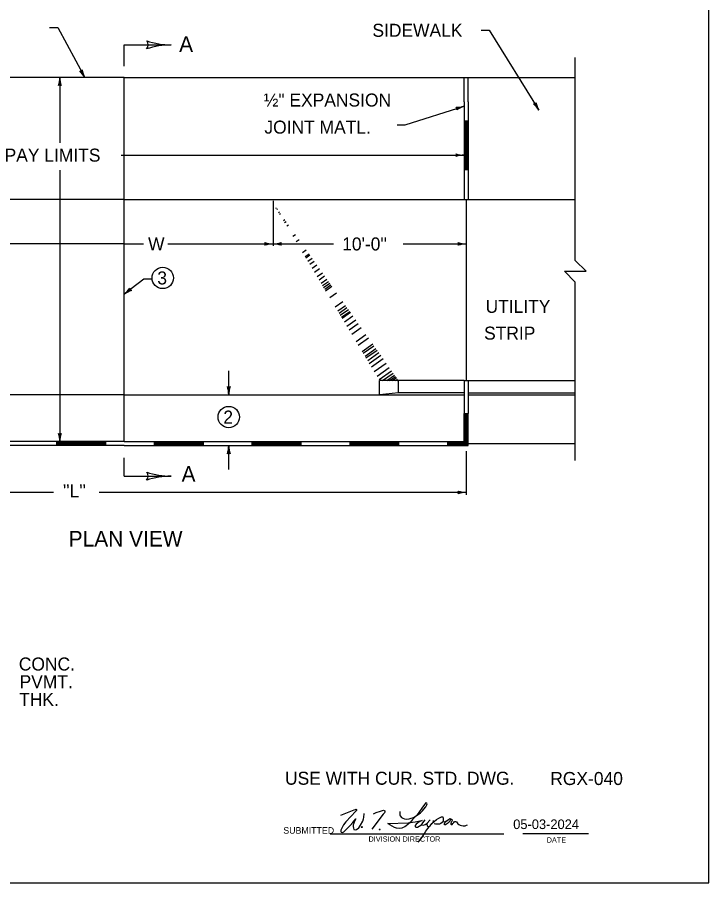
# Model space of a CAD drawing. Extents: x 39.9 to 72.9, y 2.3 to 22.3.
# Drawn here: x 62.47 to 72.88, y 2.32 to 15.35 of the extents above; entities that cross this region are included whole.
import ezdxf

# ---------------------------------------------------------------- set-up
doc = ezdxf.new("R2010")
doc.units = 0
for name, color, linetype in [('BR 2020 Reprint', 7, 'Continuous'), ('Level 1', 7, 'Continuous'), ('Level 2', 7, 'Continuous'), ('RW 2024 Reprint', 7, 'Continuous'), ('SB_STD_SEPIA', 7, 'Continuous'), ('z - Construction', 7, 'Continuous')]:
    doc.layers.add(name, color=color, linetype=linetype)

msp = doc.modelspace()

# ---------------------------------------------------------------- linework, layer by layer
at = {"layer": 'Level 1'}
for p, q in [((62.961, 15.199), (63.083, 15.199)), ((63.083, 15.199), (63.49, 14.447)), ((69.453, 15.16), (69.575, 15.16)), ((69.575, 15.16), (70.322, 13.955)), ((64.083, 14.937), (64.788, 14.937)), ((64.083, 14.618), (64.083, 14.937)), ((70.869, 11.937), (70.869, 14.749)), ((64.083, 14.447), (58.571, 14.447)), ((63.113, 14.447), (63.113, 13.461)), ((64.083, 14.447), (70.869, 14.447)), ((64.083, 8.965), (64.083, 14.447)), ((69.197, 14.08), (69.197, 14.447)), ((69.259, 14.08), (69.259, 14.447)), ((69.197, 14.08), (69.197, 12.61)), ((69.259, 14.08), (69.259, 12.61)), ((68.311, 13.737), (69.197, 14.015)), ((68.188, 13.737), (68.311, 13.737)), ((69.197, 13.797), (69.259, 13.797)), ((69.211, 13.797), (69.211, 13.062)), ((69.22, 13.797), (69.22, 13.062)), ((69.228, 13.797), (69.228, 13.062)), ((69.237, 13.797), (69.237, 13.062)), ((69.249, 13.797), (69.249, 13.062)), ((64.038, 13.278), (69.197, 13.278)), ((63.113, 13.05), (63.113, 8.965)), ((69.197, 13.062), (69.259, 13.062)), ((64.083, 12.61), (58.571, 12.61)), ((64.083, 12.61), (66.472, 12.61)), ((66.472, 12.61), (69.197, 12.61)), ((69.197, 12.61), (70.869, 12.61)), ((69.228, 12.61), (69.228, 9.884)), ((64.379, 11.411), (64.083, 11.183)), ((64.502, 11.411), (64.379, 11.411)), ((70.869, 8.68), (70.869, 11.12)), ((65.656, 9.67), (65.656, 10.028)), ((69.197, 9.884), (70.869, 9.884)), ((69.197, 9.884), (69.197, 9.387)), ((69.259, 9.884), (69.259, 9.387)), ((64.083, 9.67), (58.969, 9.67)), ((64.083, 9.67), (69.197, 9.67)), ((69.259, 9.7), (70.869, 9.7)), ((69.259, 9.67), (70.869, 9.67)), ((69.197, 9.387), (69.259, 9.387)), ((69.197, 8.965), (69.197, 9.387)), ((69.207, 8.955), (69.207, 9.387)), ((69.211, 8.951), (69.211, 9.387)), ((69.219, 8.904), (69.219, 9.387)), ((69.222, 8.904), (69.222, 9.387)), ((69.228, 8.904), (69.228, 9.387)), ((69.235, 8.904), (69.235, 9.387)), ((69.243, 8.904), (69.243, 9.387)), ((69.246, 8.904), (69.246, 9.387)), ((69.255, 8.904), (69.255, 9.387)), ((69.259, 8.904), (69.259, 9.387)), ((64.083, 8.904), (58.907, 8.904)), ((64.083, 8.965), (58.969, 8.965)), ((63.065, 8.965), (63.065, 8.904)), ((63.8, 8.952), (63.065, 8.952)), ((63.8, 8.943), (63.065, 8.943)), ((63.8, 8.935), (63.065, 8.935)), ((63.8, 8.926), (63.065, 8.926)), ((63.8, 8.914), (63.065, 8.914)), ((63.8, 8.965), (63.8, 8.904)), ((64.083, 8.965), (69.197, 8.965)), ((64.083, 8.904), (69.259, 8.904)), ((64.535, 8.965), (64.535, 8.904)), ((64.535, 8.954), (65.27, 8.954)), ((64.535, 8.947), (65.27, 8.947)), ((64.535, 8.935), (65.27, 8.935)), ((64.535, 8.927), (65.27, 8.927)), ((64.535, 8.919), (65.27, 8.919)), ((64.535, 8.911), (65.27, 8.911)), ((65.27, 8.965), (65.27, 8.904)), ((65.656, 8.546), (65.656, 8.904)), ((66.005, 8.965), (66.005, 8.904)), ((66.005, 8.954), (66.74, 8.954)), ((66.005, 8.947), (66.74, 8.947)), ((66.005, 8.935), (66.74, 8.935)), ((66.005, 8.925), (66.74, 8.925)), ((66.005, 8.913), (66.74, 8.913)), ((66.74, 8.965), (66.74, 8.904)), ((67.475, 8.965), (67.475, 8.904)), ((67.475, 8.954), (68.21, 8.954)), ((67.475, 8.943), (68.21, 8.943)), ((67.475, 8.935), (68.21, 8.935)), ((67.475, 8.925), (68.21, 8.925)), ((67.475, 8.919), (68.21, 8.919)), ((67.475, 8.911), (68.21, 8.911)), ((68.21, 8.965), (68.21, 8.904)), ((68.945, 8.965), (68.945, 8.904)), ((68.945, 8.962), (69.254, 8.962)), ((68.945, 8.959), (69.255, 8.959)), ((68.945, 8.955), (69.252, 8.955)), ((68.945, 8.951), (69.254, 8.951)), ((68.945, 8.946), (69.255, 8.946)), ((68.945, 8.941), (69.251, 8.941)), ((68.945, 8.935), (69.25, 8.935)), ((68.945, 8.93), (69.251, 8.93)), ((68.945, 8.925), (69.25, 8.925)), ((68.945, 8.92), (69.255, 8.92)), ((68.945, 8.917), (69.254, 8.917)), ((68.945, 8.913), (69.25, 8.913)), ((68.945, 8.909), (69.255, 8.909)), ((68.945, 8.906), (69.256, 8.906)), ((69.215, 8.904), (69.215, 8.946)), ((69.259, 8.935), (70.869, 8.935)), ((69.228, 8.823), (69.228, 8.165)), ((64.083, 8.445), (64.083, 8.718)), ((64.083, 8.445), (64.788, 8.445)), ((63.019, 8.2), (58.938, 8.2)), ((69.228, 8.2), (63.708, 8.2))]:
    msp.add_line(p, q, dxfattribs=at)
msp.add_lwpolyline([(70.869, 11.12), (70.869, 11.365), (70.705, 11.529), (71.032, 11.529), (70.869, 11.692), (70.869, 11.937)], dxfattribs=at)
for centre in [(64.663, 11.429), (65.656, 9.334)]:
    msp.add_circle(centre, 0.161, dxfattribs=at)
for centre, radius, start, end in [((64.351, 14.937), 0.0919, 318.7746, 40.8913), ((64.788, 16.086), 1.148, 251.3472, 269.9939), ((64.788, 13.789), 1.148, 90, 108.6688), ((64.788, 13.789), 1.148, 89.9878, 90), ((63.421, 14.575), 0.0306, 257.1858, 339.3025), ((63.153, 14.265), 0.383, 28.4112, 47.08), ((63.827, 14.63), 0.383, 189.7584, 208.4051), ((62.73, 14.447), 0.383, 341.3472, 359.9939), ((63.496, 14.447), 0.383, 180, 198.6688), ((63.496, 14.447), 0.383, 179.9878, 180), ((63.153, 14.265), 0.383, 28.399, 28.4112), ((63.113, 14.302), 0.0306, 48.7746, 130.8913), ((69.083, 14.381), 0.383, 268.7456, 287.3924), ((69.059, 13.972), 0.0306, 336.1731, 58.2898), ((69.312, 13.65), 0.383, 107.3985, 126.0673), ((69.312, 13.65), 0.383, 107.3863, 107.3985), ((70.246, 14.079), 0.0306, 260.56, 342.6767), ((69.997, 13.753), 0.383, 31.7854, 50.4542), ((70.648, 14.156), 0.383, 193.1326, 211.7793), ((69.997, 13.753), 0.383, 31.7732, 31.7854), ((69.052, 13.278), 0.0306, 318.7746, 40.8913), ((69.197, 13.661), 0.383, 251.3472, 269.9939), ((69.197, 12.895), 0.383, 90, 108.6688), ((69.197, 12.895), 0.383, 89.9878, 90), ((63.849, 11.486), 0.383, 307.651, 326.3198), ((64.317, 10.88), 0.383, 108.9982, 127.6449), ((64.199, 11.272), 0.0306, 176.4256, 258.5423), ((63.849, 11.486), 0.383, 307.6388, 307.651), ((65.656, 9.815), 0.0306, 228.7746, 310.8913), ((65.272, 9.67), 0.383, 0, 18.6688), ((66.039, 9.67), 0.383, 161.3472, 179.9939), ((65.272, 9.67), 0.383, 359.9878, 0), ((63.113, 9.111), 0.0306, 228.7746, 310.8913), ((62.73, 8.965), 0.383, 0, 18.6688), ((63.496, 8.965), 0.383, 161.3472, 179.9939), ((62.73, 8.965), 0.383, 359.9878, 0), ((65.272, 8.904), 0.383, 341.3472, 359.9939), ((66.039, 8.904), 0.383, 180, 198.6688), ((66.039, 8.904), 0.383, 179.9878, 180), ((65.655, 8.758), 0.0306, 48.7746, 130.8913), ((64.351, 8.445), 0.0919, 318.7746, 40.8913), ((64.788, 9.593), 1.148, 251.3472, 269.9939), ((64.788, 7.296), 1.148, 90, 108.6688), ((64.788, 7.296), 1.148, 89.9878, 90), ((69.083, 8.2), 0.0306, 318.7746, 40.8913), ((69.228, 8.583), 0.383, 251.3472, 269.9939), ((69.228, 7.817), 0.383, 90, 108.6688), ((69.228, 7.817), 0.383, 89.9878, 90)]:
    msp.add_arc(centre, radius, start, end, dxfattribs=at)
at = {"layer": 'Level 2'}
for p, q in [((66.323, 12.588), (66.323, 11.913)), ((66.366, 12.48), (66.375, 12.486)), ((66.366, 12.48), (66.375, 12.486)), ((66.378, 12.461), (66.388, 12.468)), ((66.405, 12.415), (66.419, 12.424)), ((66.421, 12.389), (66.436, 12.4)), ((66.477, 12.295), (66.499, 12.31)), ((66.496, 12.264), (66.52, 12.281)), ((66.527, 12.212), (66.555, 12.231)), ((66.621, 12.056), (66.66, 12.083)), ((66.669, 11.976), (66.713, 12.007)), ((64.083, 11.941), (61.844, 11.941)), ((64.083, 11.941), (64.371, 11.941)), ((64.738, 11.941), (66.323, 11.941)), ((66.323, 11.941), (67.229, 11.941)), ((68.278, 11.941), (69.228, 11.941)), ((66.767, 11.813), (66.822, 11.852)), ((66.804, 11.751), (66.864, 11.793)), ((66.815, 11.733), (66.876, 11.776)), ((66.815, 11.733), (66.876, 11.776)), ((66.846, 11.681), (66.911, 11.726)), ((66.874, 11.635), (66.942, 11.682)), ((66.909, 11.575), (66.982, 11.626)), ((66.946, 11.515), (67.022, 11.569)), ((66.984, 11.451), (67.065, 11.508)), ((67.014, 11.402), (67.098, 11.461)), ((67.045, 11.349), (67.133, 11.411)), ((67.066, 11.314), (67.156, 11.378)), ((67.083, 11.286), (67.176, 11.351)), ((67.099, 11.26), (67.193, 11.326)), ((67.112, 11.237), (67.208, 11.305)), ((67.174, 11.134), (67.277, 11.207)), ((67.258, 10.995), (67.371, 11.074)), ((67.295, 10.933), (67.412, 11.015)), ((67.315, 10.9), (67.434, 10.984)), ((67.334, 10.868), (67.455, 10.954)), ((67.352, 10.839), (67.475, 10.926)), ((67.361, 10.824), (67.485, 10.912)), ((67.395, 10.766), (67.524, 10.857)), ((67.432, 10.705), (67.565, 10.798)), ((67.467, 10.647), (67.604, 10.743)), ((67.505, 10.584), (67.646, 10.683)), ((67.571, 10.474), (67.72, 10.579)), ((67.604, 10.418), (67.757, 10.526)), ((67.662, 10.323), (67.821, 10.435)), ((67.679, 10.294), (67.84, 10.408)), ((67.706, 10.249), (67.87, 10.365)), ((67.72, 10.225), (67.887, 10.342)), ((67.747, 10.186), (67.914, 10.304)), ((67.77, 10.143), (67.942, 10.264)), ((67.801, 10.09), (67.977, 10.214)), ((67.844, 10.018), (68.023, 10.144)), ((67.886, 9.95), (68.071, 10.08)), ((67.916, 9.899), (68.106, 10.032)), ((67.971, 9.884), (68.129, 9.996)), ((68.035, 9.884), (68.15, 9.966)), ((68.076, 9.884), (68.164, 9.946)), ((68.114, 9.884), (68.177, 9.929)), ((68.166, 9.884), (68.194, 9.904)), ((67.925, 9.67), (67.925, 9.884)), ((69.197, 9.884), (67.925, 9.884)), ((68.192, 9.884), (68.203, 9.892)), ((68.21, 9.703), (68.21, 9.884)), ((68.211, 9.7), (67.925, 9.67)), ((69.197, 9.7), (68.211, 9.7))]:
    msp.add_line(p, q, dxfattribs=at)
for centre, radius, start, end in [((66.177, 11.941), 0.0306, 318.7746, 40.8913), ((66.323, 12.324), 0.383, 251.3472, 269.9939), ((66.323, 11.558), 0.383, 90, 108.6688), ((66.323, 12.324), 0.383, 270, 288.6688), ((66.323, 11.558), 0.383, 71.3472, 89.9939), ((66.323, 12.324), 0.383, 269.9878, 270), ((66.323, 11.558), 0.383, 89.9878, 90), ((66.468, 11.941), 0.0306, 138.7746, 220.8913), ((69.083, 11.941), 0.0306, 318.7746, 40.8913), ((69.228, 12.324), 0.383, 251.3472, 269.9939), ((69.083, 11.941), 0.0306, 318.7746, 40.8913), ((69.228, 12.324), 0.383, 251.3472, 269.9939), ((69.228, 11.558), 0.383, 90, 108.6688), ((69.228, 11.558), 0.383, 90, 108.6688), ((69.228, 11.558), 0.383, 89.9878, 90), ((69.228, 11.558), 0.383, 89.9878, 90)]:
    msp.add_arc(centre, radius, start, end, dxfattribs=at)
at = {"layer": 'RW 2024 Reprint'}
for points in [[(68.592, 3.432), (68.619, 3.467), (68.635, 3.495), (68.64, 3.512), (68.634, 3.523), (68.623, 3.527), (68.615, 3.522), (68.599, 3.501), (68.562, 3.447), (68.523, 3.393), (68.488, 3.346), (68.42, 3.276), (68.388, 3.237), (68.348, 3.202), (68.324, 3.181), (68.303, 3.166), (68.281, 3.153), (68.258, 3.144), (68.219, 3.141), (68.179, 3.143), (68.15, 3.155), (68.113, 3.173), (68.081, 3.194), (68.057, 3.21), (68.048, 3.216), (68.356, 3.225), (68.39, 3.23), (68.418, 3.235), (68.46, 3.241), (68.487, 3.244), (68.528, 3.253), (68.566, 3.26), (68.518, 3.24), (68.493, 3.22), (68.473, 3.204), (68.461, 3.185), (68.459, 3.169), (68.471, 3.157), (68.497, 3.159), (68.519, 3.172), (68.545, 3.189), (68.565, 3.209), (68.592, 3.243), (68.61, 3.271)], [(67.34, 3.34), (67.543, 3.42), (67.561, 3.427), (67.573, 3.428), (67.578, 3.425), (67.579, 3.418), (67.576, 3.41), (67.565, 3.4), (67.416, 3.238), (67.382, 3.193), (67.355, 3.146), (67.342, 3.114), (67.342, 3.096), (67.349, 3.082), (67.367, 3.078), (67.386, 3.09), (67.443, 3.142), (67.484, 3.185), (67.521, 3.232), (67.568, 3.283), (67.546, 3.249), (67.537, 3.219), (67.529, 3.195), (67.527, 3.17), (67.53, 3.142), (67.539, 3.126), (67.556, 3.118), (67.578, 3.124), (67.611, 3.151), (67.639, 3.188), (67.671, 3.249), (67.685, 3.284), (67.689, 3.306), (67.694, 3.367)], [(67.831, 3.362), (67.873, 3.378), (67.937, 3.398), (67.968, 3.408), (67.983, 3.413), (68.003, 3.406), (68.003, 3.392), (67.997, 3.374), (67.981, 3.355), (67.81, 3.129)], [(68.227, 3.393), (68.227, 3.346), (68.233, 3.329), (68.253, 3.306), (68.274, 3.293), (68.302, 3.284), (68.336, 3.281), (68.369, 3.284), (68.4, 3.294), (68.434, 3.307), (68.467, 3.326), (68.506, 3.348), (68.54, 3.376), (68.569, 3.404), (68.592, 3.432)], [(68.551, 3.195), (68.585, 3.19), (68.612, 3.199), (68.637, 3.216), (68.686, 3.27)], [(68.685, 3.181), (68.713, 3.216), (68.747, 3.246), (68.783, 3.273), (68.814, 3.296), (68.838, 3.306), (68.858, 3.314), (68.877, 3.314), (68.882, 3.293), (68.881, 3.267), (68.875, 3.242), (68.864, 3.228), (68.847, 3.213), (68.825, 3.207), (68.797, 3.203), (68.767, 3.205), (68.747, 3.209)], [(68.733, 3.259), (68.724, 3.231), (68.713, 3.216)], [(68.875, 3.242), (68.911, 3.245), (68.94, 3.258), (68.962, 3.274), (68.978, 3.286), (68.987, 3.288), (68.994, 3.287), (68.998, 3.284), (68.999, 3.279), (68.989, 3.262), (68.97, 3.242), (68.946, 3.217), (68.931, 3.204), (68.916, 3.193), (68.908, 3.192), (68.9, 3.195), (68.899, 3.203), (68.902, 3.211), (68.907, 3.224), (68.922, 3.245), (68.94, 3.258)], [(68.999, 3.279), (69.011, 3.279), (69.016, 3.271), (69.015, 3.261), (69.006, 3.24), (69.002, 3.231), (68.998, 3.219), (68.997, 3.205), (69.003, 3.2), (69.015, 3.202), (69.028, 3.213), (69.043, 3.231), (69.054, 3.244), (69.067, 3.245), (69.081, 3.241), (69.091, 3.224), (69.104, 3.209), (69.118, 3.2), (69.135, 3.189), (69.158, 3.182), (69.184, 3.179), (69.211, 3.181), (69.231, 3.188), (69.248, 3.195)], [(68.505, 2.932), (68.538, 2.976), (68.575, 3.025), (68.599, 3.062), (68.623, 3.099), (68.652, 3.138), (68.672, 3.164), (68.685, 3.181)], [(68.64, 3.219), (68.636, 3.203), (68.641, 3.181), (68.657, 3.169), (68.671, 3.171), (68.685, 3.181)]]:
    msp.add_lwpolyline(points, dxfattribs=at)
for centre in [(67.657, 3.161), (67.926, 3.124)]:
    msp.add_circle(centre, 0.00701, dxfattribs=at)
at = {"layer": 'SB_STD_SEPIA'}
for p, q in [((67.181, 3.06), (69.796, 3.06)), ((71.07, 3.059), (70.08, 3.059))]:
    msp.add_line(p, q, dxfattribs=at)
at = {"layer": 'z - Construction'}
msp.add_lwpolyline([(39.876, 2.323), (72.876, 2.323), (72.876, 22.348), (39.876, 22.348)], close=True, dxfattribs=at)

# ---------------------------------------------------------------- texts
at = {"layer": 'BR 2020 Reprint'}
msp.add_text('05-03-2024', height=0.1447, dxfattribs=at).set_placement((69.935, 3.131))
at = {"layer": 'Level 1'}
for s, height, p in [(' SIDEWALK', 0.196, (67.744, 15.06)), ('A', 0.235, (64.909, 14.832)), ('½" EXPANSION', 0.196, (66.184, 14.01)), ('JOINT MATL.', 0.196, (66.192, 13.602)), ('PAY LIMITS', 0.196, (62.283, 13.18)), ('3', 0.196, (64.581, 11.331)), ('UTILITY', 0.196, (69.519, 10.903)), ('STRIP', 0.196, (69.497, 10.5)), ('2', 0.196, (65.574, 9.236)), ('A', 0.235, (64.946, 8.36)), ("''L''", 0.196, (63.16, 8.126)), ('PLAN VIEW', 0.2352, (63.247, 7.385)), ('CONC.', 0.196, (62.497, 5.518)), ('PVMT.', 0.196, (62.508, 5.252)), ('THK.', 0.196, (62.502, 4.985)), ('USE WITH CUR. STD. DWG. ', 0.196, (66.502, 3.798)), ('RGX-040', 0.196, (70.493, 3.794))]:
    msp.add_text(s, height=height, dxfattribs=at).set_placement(p)
at = {"layer": 'Level 2'}
for s, p in [('W', (64.442, 11.843)), ("10'-0''", (67.362, 11.843))]:
    msp.add_text(s, height=0.196, dxfattribs=at).set_placement(p)
at = {"layer": 'SB_STD_SEPIA'}
for s, height, p in [('SUBMITTED', 0.099, (66.476, 3.061)), ('DIVISION DIRECTOR', 0.07918, (67.759, 2.941)), ('DATE', 0.0792, (70.439, 2.927))]:
    msp.add_text(s, height=height, dxfattribs=at).set_placement(p)

doc.saveas('drawing.dxf')
